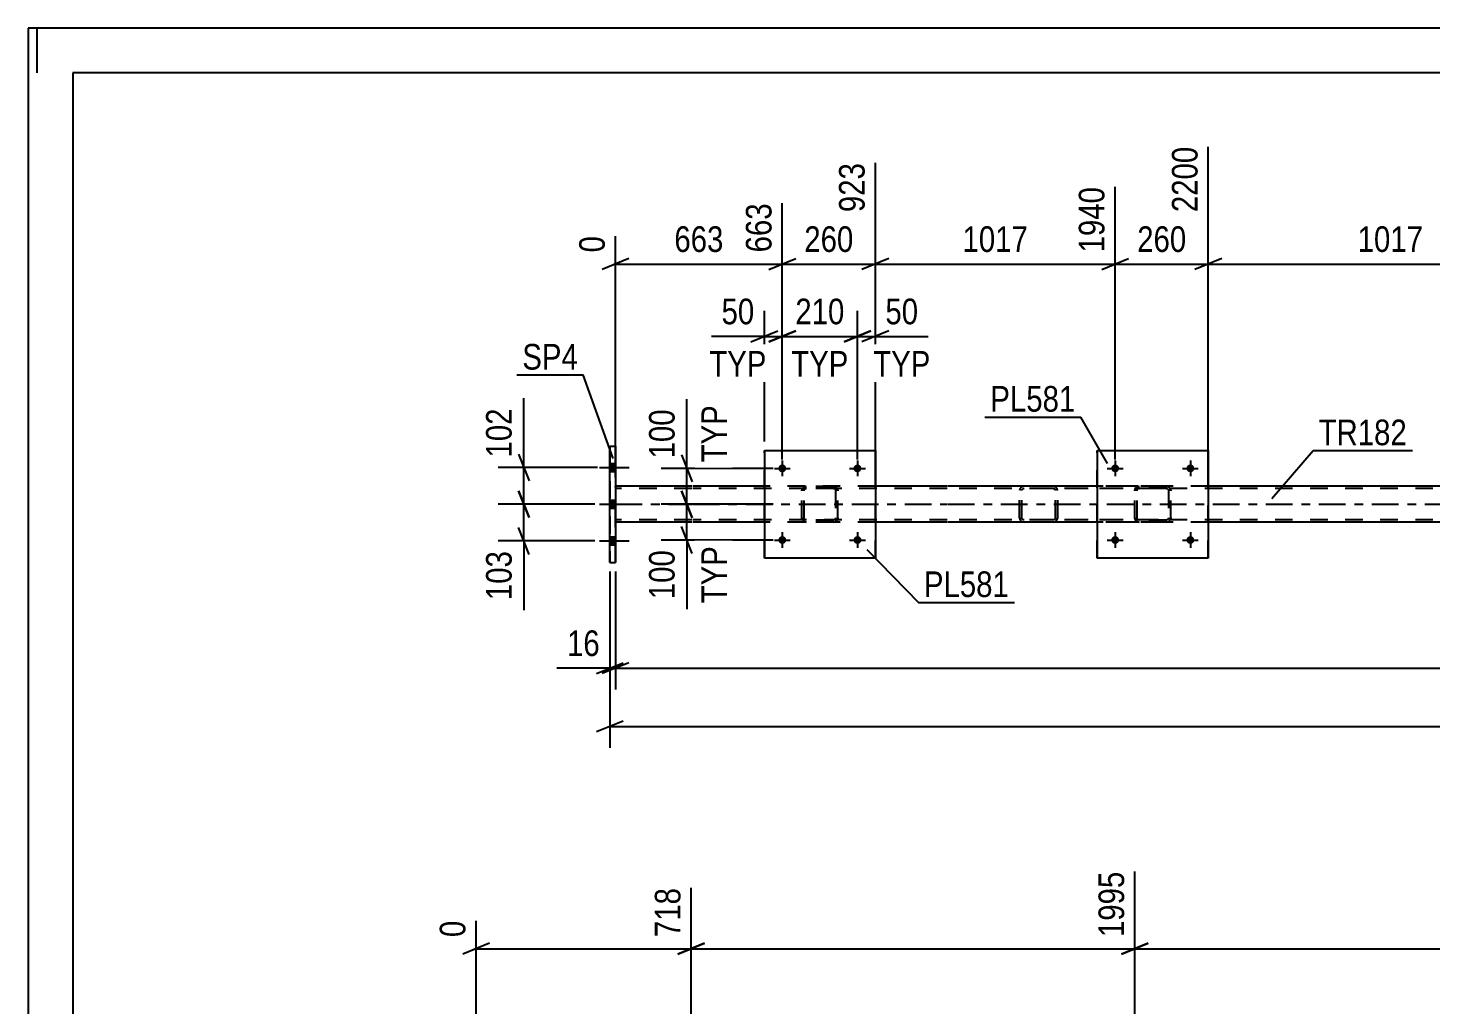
# Model space of a CAD drawing. Header units: millimetres. Extents: x 0 to 3251, y 0 to 594.
# Drawn here: x 0 to 156.7, y 484.9 to 594 of the extents above; entities that cross this region are included whole.
import ezdxf

# ---------------------------------------------------------------- set-up
doc = ezdxf.new("R2010")
doc.units = ezdxf.units.MM
doc.linetypes.add('DXK_LINE_DOT2', pattern=[3.9198, 1.9599, -1.9599])
doc.linetypes.add('DXK_LINE_DOT3', pattern=[5.9187, 2.979, -0.9799, 0.9799, -0.9799])
doc.styles.add('Arial Narrow', font='ARIALN.TTF', dxfattribs={"height": 0.2})

# ---------------------------------------------------------------- blocks, each defined once
blk = doc.blocks.new('Unknown-247352729-1137')
at = {"color": 5, "linetype": 'Continuous'}
for p, q in [((841, 594), (0, 594)), ((0, 594), (0, 0)), ((1, 589), (1, 594)), ((836, 589), (5, 589)), ((5, 589), (5, 5))]:
    blk.add_line(p, q, dxfattribs=at)
blk = doc.blocks.new('Part-247352729-2308 - 2302')
at = {"color": 7, "linetype": 'DXK_LINE_DOT2'}
for p, q in [((110.77, 542.5), (110.73, 542.33)), ((110.73, 539.29), (110.73, 542.33)), ((110.77, 542.51), (110.77, 542.5)), ((110.98, 542.33), (111, 542.42)), ((110.98, 539.29), (110.98, 542.33)), ((111, 542.42), (111.06, 542.5)), ((111.24, 542.81), (111.04, 542.77)), ((111.06, 542.5), (111.14, 542.55)), ((111.14, 542.55), (111.24, 542.57)), ((126.23, 542.81), (111.24, 542.81)), ((126.23, 542.57), (111.24, 542.57)), ((114.67, 542.77), (114.48, 542.81)), ((114.48, 542.57), (114.57, 542.55)), ((114.57, 542.55), (114.66, 542.5)), ((114.66, 542.5), (114.71, 542.42)), ((114.71, 542.42), (114.73, 542.33)), ((114.73, 539.29), (114.73, 542.33)), ((114.95, 542.5), (114.95, 542.51)), ((114.99, 542.33), (114.95, 542.5)), ((114.99, 539.29), (114.99, 542.33)), ((110.73, 539.29), (110.77, 539.1)), ((111, 539.19), (110.98, 539.29)), ((111.06, 539.12), (111, 539.19)), ((111.14, 539.06), (111.06, 539.12)), ((111.24, 539.05), (111.14, 539.06)), ((126.23, 539.05), (111.24, 539.05)), ((114.57, 539.06), (114.48, 539.05)), ((114.66, 539.12), (114.57, 539.06)), ((114.71, 539.19), (114.66, 539.12)), ((114.73, 539.29), (114.71, 539.19)), ((114.95, 539.1), (114.99, 539.29)), ((111.04, 538.84), (111.24, 538.81)), ((126.23, 538.81), (111.24, 538.81)), ((114.48, 538.81), (114.67, 538.84))]:
    blk.add_line(p, q, dxfattribs=at)
for centre, start, end in [((111.22, 542.31), 110.7583, 155.68), ((114.49, 542.31), 24.32, 69.2417), ((111.22, 539.31), 204.32, 249.2417), ((114.49, 539.31), 290.7583, 335.68)]:
    blk.add_arc(centre, 0.496, start, end, dxfattribs=at)
blk = doc.blocks.new('Part-247352729-2437 - 2302')
at = {"color": 2, "linetype": 'Continuous'}
for p, q in [((74.13, 542.81), (65.61, 542.81)), ((82.23, 542.81), (74.23, 542.81)), ((102.63, 542.81), (94.63, 542.81)), ((119.41, 542.81), (102.73, 542.81)), ((170.49, 542.81), (131.81, 542.81)), ((74.13, 538.81), (65.61, 538.81)), ((82.23, 538.81), (74.23, 538.81)), ((102.63, 538.81), (94.63, 538.81)), ((119.41, 538.81), (102.73, 538.81)), ((170.49, 538.81), (131.81, 538.81))]:
    blk.add_line(p, q, dxfattribs=at)
at = {"color": 7, "linetype": 'DXK_LINE_DOT2'}
for p, q in [((65.61, 538.81), (65.61, 542.81)), ((74.13, 542.57), (65.61, 542.57)), ((102.63, 542.57), (74.23, 542.57)), ((94.63, 542.81), (82.23, 542.81)), ((764.47, 542.57), (102.73, 542.57)), ((131.81, 542.81), (119.41, 542.81)), ((74.13, 539.05), (65.61, 539.05)), ((102.63, 539.05), (74.23, 539.05)), ((764.47, 539.05), (102.73, 539.05)), ((94.63, 538.81), (82.23, 538.81)), ((131.81, 538.81), (119.41, 538.81))]:
    blk.add_line(p, q, dxfattribs=at)
at = {"color": 7, "linetype": 'DXK_LINE_DOT3'}
for p, q in [((65.61, 540.81), (74.13, 540.81)), ((74.23, 540.81), (102.63, 540.81)), ((102.73, 540.81), (764.47, 540.81))]:
    blk.add_line(p, q, dxfattribs=at)
blk = doc.blocks.new('Part-247352729-2315 - 2302')
at = {"color": 2, "linetype": 'Continuous'}
for p, q in [((64.97, 547.31), (65.61, 547.31)), ((64.97, 534.31), (64.97, 547.31)), ((65.61, 547.31), (65.61, 534.31)), ((64.97, 534.31), (65.61, 534.31))]:
    blk.add_line(p, q, dxfattribs=at)
at = {"color": 7, "linetype": 'DXK_LINE_DOT2'}
for p, q in [((64.97, 547.31), (64.97, 534.31)), ((65.61, 534.31), (65.61, 539.29))]:
    blk.add_line(p, q, dxfattribs=at)
blk = doc.blocks.new('Bolt-247352729-2403 - 2302')
at = {"linetype": 'Continuous'}
for points in [[(65.61, 544.47), (65.61, 545.35), (64.97, 545.35), (64.97, 544.47)], [(65.61, 544.47), (65.61, 545.35), (64.97, 545.35), (64.97, 544.47)], [(65.61, 544.47), (65.61, 545.35), (64.97, 545.35), (64.97, 544.47)], [(65.61, 540.37), (65.61, 541.25), (64.97, 541.25), (64.97, 540.37)], [(65.61, 540.37), (65.61, 541.25), (64.97, 541.25), (64.97, 540.37)], [(65.61, 536.27), (65.61, 537.15), (64.97, 537.15), (64.97, 536.27)], [(65.61, 536.27), (65.61, 537.15), (64.97, 537.15), (64.97, 536.27)], [(65.61, 536.27), (65.61, 537.15), (64.97, 537.15), (64.97, 536.27)]]:
    blk.add_hatch(color=1, dxfattribs=at).paths.add_polyline_path(points)
at = {"color": 1, "linetype": 'Continuous'}
for p, q in [((64.97, 545.35), (65.61, 545.35)), ((64.97, 545.35), (65.61, 545.35)), ((64.97, 545.35), (65.61, 545.35)), ((63.81, 544.91), (67.13, 544.91)), ((63.81, 544.91), (67.13, 544.91)), ((63.81, 544.91), (67.13, 544.91)), ((64.97, 544.47), (65.61, 544.47)), ((64.97, 544.47), (65.61, 544.47)), ((64.97, 544.47), (65.61, 544.47)), ((63.81, 540.81), (67.13, 540.81)), ((63.81, 540.81), (67.13, 540.81)), ((64.97, 541.25), (65.61, 541.25)), ((64.97, 541.25), (65.61, 541.25)), ((64.97, 540.37), (65.61, 540.37)), ((64.97, 540.37), (65.61, 540.37)), ((63.81, 536.71), (67.13, 536.71)), ((63.81, 536.71), (67.13, 536.71)), ((63.81, 536.71), (67.13, 536.71)), ((64.97, 537.15), (65.61, 537.15)), ((64.97, 537.15), (65.61, 537.15)), ((64.97, 537.15), (65.61, 537.15)), ((64.97, 536.27), (65.61, 536.27)), ((64.97, 536.27), (65.61, 536.27)), ((64.97, 536.27), (65.61, 536.27))]:
    blk.add_line(p, q, dxfattribs=at)
blk = doc.blocks.new('Bolt-247352729-18295 - 2302')
at = {"linetype": 'Continuous'}
for points in [[(84.67, 536.81, -1), (83.79, 536.81, -1)], [(93.07, 536.81, -1), (92.19, 536.81, -1)]]:
    blk.add_hatch(color=1, dxfattribs=at).paths.add_polyline_path(points)
at = {"color": 1, "linetype": 'Continuous'}
for p, q in [((84.23, 537.69), (84.23, 535.93)), ((92.63, 537.69), (92.63, 535.93)), ((83.35, 536.81), (85.11, 536.81)), ((91.75, 536.81), (93.51, 536.81))]:
    blk.add_line(p, q, dxfattribs=at)
blk = doc.blocks.new('Part-247352729-18264 - 2302')
at = {"color": 7, "linetype": 'DXK_LINE_DOT2'}
for p, q in [((123.61, 542.32), (123.65, 542.51)), ((123.65, 542.51), (123.61, 542.32)), ((123.61, 539.28), (123.61, 542.32)), ((123.85, 542.32), (123.87, 542.42)), ((123.85, 539.28), (123.85, 542.32)), ((123.87, 542.42), (123.92, 542.49)), ((123.91, 542.77), (124.09, 542.8)), ((124.09, 542.8), (123.91, 542.77)), ((123.92, 542.49), (124, 542.55)), ((124, 542.55), (124.09, 542.56)), ((127.13, 542.8), (124.09, 542.8)), ((127.13, 542.56), (124.09, 542.56)), ((127.13, 542.8), (127.31, 542.77)), ((127.31, 542.77), (127.13, 542.8)), ((127.13, 542.56), (127.22, 542.55)), ((127.22, 542.55), (127.3, 542.49)), ((127.3, 542.49), (127.35, 542.42)), ((127.35, 542.42), (127.37, 542.32)), ((127.37, 542.32), (127.37, 539.28)), ((127.57, 542.51), (127.61, 542.32)), ((127.61, 542.32), (127.57, 542.51)), ((127.61, 539.28), (127.61, 542.32)), ((123.65, 539.1), (123.61, 539.28)), ((123.61, 539.28), (123.65, 539.1)), ((123.87, 539.19), (123.85, 539.28)), ((123.92, 539.12), (123.87, 539.19)), ((124, 539.06), (123.92, 539.12)), ((124.09, 539.04), (124, 539.06)), ((127.13, 539.04), (124.09, 539.04)), ((127.22, 539.06), (127.13, 539.04)), ((127.3, 539.12), (127.22, 539.06)), ((127.35, 539.19), (127.3, 539.12)), ((127.37, 539.28), (127.35, 539.19)), ((127.61, 539.28), (127.57, 539.1)), ((127.57, 539.1), (127.61, 539.28)), ((124.09, 538.8), (123.91, 538.84)), ((123.91, 538.84), (124.09, 538.8)), ((127.13, 538.8), (124.09, 538.8)), ((127.31, 538.84), (127.13, 538.8)), ((127.13, 538.8), (127.31, 538.84))]:
    blk.add_line(p, q, dxfattribs=at)
at = {"color": 7, "linetype": 'DXK_LINE_DOT3'}
blk.add_line((125.61, 540.8), (125.61, 540.8), dxfattribs=at)
at = {"color": 7, "linetype": 'DXK_LINE_DOT2'}
for centre, start, end in [((124.09, 542.32), 112.5, 157.5), ((124.09, 542.32), 112.5, 157.5), ((127.13, 542.32), 22.5, 67.5), ((127.13, 542.32), 22.5, 67.5), ((124.09, 539.28), 202.5, 247.5), ((124.09, 539.28), 202.5, 247.5), ((127.13, 539.28), 292.5, 337.5), ((127.13, 539.28), 292.5, 337.5)]:
    blk.add_arc(centre, 0.48, start, end, dxfattribs=at)
blk = doc.blocks.new('Part-247352729-18265 - 2302')
at = {"color": 2, "linetype": 'Continuous'}
for p, q in [((119.41, 546.8), (119.41, 534.8)), ((119.41, 546.8), (131.81, 546.8)), ((131.81, 546.8), (131.81, 534.8)), ((131.81, 534.8), (119.41, 534.8))]:
    blk.add_line(p, q, dxfattribs=at)
at = {"color": 7, "linetype": 'DXK_LINE_DOT2'}
for p, q in [((119.41, 534.8), (119.41, 546.8)), ((131.81, 534.8), (131.81, 546.8))]:
    blk.add_line(p, q, dxfattribs=at)
blk = doc.blocks.new('Part-247352729-18266 - 2302')
at = {"color": 7, "linetype": 'DXK_LINE_DOT2'}
for p, q in [((86.43, 542.32), (86.47, 542.51)), ((86.47, 542.51), (86.43, 542.32)), ((86.43, 539.28), (86.43, 542.32)), ((86.67, 542.32), (86.69, 542.42)), ((86.67, 539.28), (86.67, 542.32)), ((86.69, 542.42), (86.74, 542.49)), ((86.73, 542.77), (86.91, 542.8)), ((86.91, 542.8), (86.73, 542.77)), ((86.74, 542.49), (86.82, 542.55)), ((86.82, 542.55), (86.91, 542.56)), ((89.95, 542.8), (86.91, 542.8)), ((89.95, 542.56), (86.91, 542.56)), ((89.95, 542.8), (90.13, 542.77)), ((90.13, 542.77), (89.95, 542.8)), ((89.95, 542.56), (90.04, 542.55)), ((90.04, 542.55), (90.12, 542.49)), ((90.12, 542.49), (90.17, 542.42)), ((90.17, 542.42), (90.19, 542.32)), ((90.19, 542.32), (90.19, 539.28)), ((90.39, 542.51), (90.43, 542.32)), ((90.43, 542.32), (90.39, 542.51)), ((90.43, 539.28), (90.43, 542.32)), ((86.47, 539.1), (86.43, 539.28)), ((86.43, 539.28), (86.47, 539.1)), ((86.69, 539.19), (86.67, 539.28)), ((86.74, 539.12), (86.69, 539.19)), ((86.82, 539.06), (86.74, 539.12)), ((86.91, 539.04), (86.82, 539.06)), ((89.95, 539.04), (86.91, 539.04)), ((90.04, 539.06), (89.95, 539.04)), ((90.12, 539.12), (90.04, 539.06)), ((90.17, 539.19), (90.12, 539.12)), ((90.19, 539.28), (90.17, 539.19)), ((90.43, 539.28), (90.39, 539.1)), ((90.39, 539.1), (90.43, 539.28)), ((86.91, 538.8), (86.73, 538.84)), ((86.73, 538.84), (86.91, 538.8)), ((89.95, 538.8), (86.91, 538.8)), ((90.13, 538.84), (89.95, 538.8)), ((89.95, 538.8), (90.13, 538.84))]:
    blk.add_line(p, q, dxfattribs=at)
at = {"color": 7, "linetype": 'DXK_LINE_DOT3'}
blk.add_line((88.43, 540.8), (88.43, 540.8), dxfattribs=at)
at = {"color": 7, "linetype": 'DXK_LINE_DOT2'}
for centre, start, end in [((86.91, 542.32), 112.5, 157.5), ((86.91, 542.32), 112.5, 157.5), ((89.95, 542.32), 22.5, 67.5), ((89.95, 542.32), 22.5, 67.5), ((86.91, 539.28), 202.5, 247.5), ((86.91, 539.28), 202.5, 247.5), ((89.95, 539.28), 292.5, 337.5), ((89.95, 539.28), 292.5, 337.5)]:
    blk.add_arc(centre, 0.48, start, end, dxfattribs=at)
blk = doc.blocks.new('Part-247352729-18267 - 2302')
at = {"color": 2, "linetype": 'Continuous'}
for p, q in [((82.23, 546.8), (82.23, 534.8)), ((82.23, 546.8), (94.63, 546.8)), ((94.63, 546.8), (94.63, 534.8)), ((94.63, 534.8), (82.23, 534.8))]:
    blk.add_line(p, q, dxfattribs=at)
at = {"color": 7, "linetype": 'DXK_LINE_DOT2'}
for p, q in [((82.23, 534.8), (82.23, 546.8)), ((94.63, 534.8), (94.63, 546.8))]:
    blk.add_line(p, q, dxfattribs=at)
blk = doc.blocks.new('Bolt-247352729-18293 - 2302')
at = {"linetype": 'Continuous'}
for points in [[(121.85, 536.81, -1), (120.97, 536.81, -1)], [(130.25, 536.81, -1), (129.37, 536.81, -1)]]:
    blk.add_hatch(color=1, dxfattribs=at).paths.add_polyline_path(points)
at = {"color": 1, "linetype": 'Continuous'}
for p, q in [((121.41, 537.69), (121.41, 535.93)), ((129.81, 537.69), (129.81, 535.93)), ((120.53, 536.81), (122.29, 536.81)), ((128.93, 536.81), (130.69, 536.81))]:
    blk.add_line(p, q, dxfattribs=at)
blk = doc.blocks.new('Bolt-247352729-18294 - 2302')
at = {"linetype": 'Continuous'}
for points in [[(121.85, 544.81, -1), (120.97, 544.81, -1)], [(130.25, 544.81, -1), (129.37, 544.81, -1)]]:
    blk.add_hatch(color=1, dxfattribs=at).paths.add_polyline_path(points)
at = {"color": 1, "linetype": 'Continuous'}
for p, q in [((121.41, 545.69), (121.41, 543.93)), ((129.81, 545.69), (129.81, 543.93)), ((120.53, 544.81), (122.29, 544.81)), ((128.93, 544.81), (130.69, 544.81))]:
    blk.add_line(p, q, dxfattribs=at)
blk = doc.blocks.new('Bolt-247352729-18296 - 2302')
at = {"linetype": 'Continuous'}
for points in [[(84.67, 544.81, -1), (83.79, 544.81, -1)], [(93.07, 544.81, -1), (92.19, 544.81, -1)]]:
    blk.add_hatch(color=1, dxfattribs=at).paths.add_polyline_path(points)
at = {"color": 1, "linetype": 'Continuous'}
for p, q in [((84.23, 545.69), (84.23, 543.93)), ((92.63, 545.69), (92.63, 543.93)), ((83.35, 544.81), (85.11, 544.81)), ((91.75, 544.81), (93.51, 544.81))]:
    blk.add_line(p, q, dxfattribs=at)
blk = doc.blocks.new('StraightDimension-247352729-2516 - 2302')
at = {"color": 7, "linetype": 'Continuous'}
for p, q in [((65.61, 533.31), (65.61, 520.1)), ((67.11, 523.1), (64.11, 521.9)), ((65.61, 522.5), (764.47, 522.5))]:
    blk.add_line(p, q, dxfattribs=at)
blk = doc.blocks.new('StraightDimension-247352729-32054 - 2302')
at = {"color": 7, "linetype": 'Continuous'}
for p, q in [((82.23, 547.8), (82.23, 562.41)), ((84.23, 545.81), (84.23, 562.41)), ((80.73, 558.96), (83.73, 560.16)), ((82.23, 559.56), (84.23, 559.56)), ((85.73, 560.16), (82.73, 558.96))]:
    blk.add_line(p, q, dxfattribs=at)
at = {"color": 0}
blk.add_wipeout([(81.7, 560.31), (81.7, 564.51), (76.85, 564.51), (76.85, 560.31)], dxfattribs=at)
at = {"color": 0, "linetype": 'Continuous'}
blk.add_wipeout([(83.07, 554.46), (83.07, 558.66), (75.48, 558.66), (75.48, 554.46)], dxfattribs=at)
at = {"color": 7, "linetype": 'Continuous'}
blk.add_line((82.23, 559.56), (76.32, 559.56), dxfattribs=at)
blk.add_line((82.23, 559.56), (76.32, 559.56), dxfattribs=at)
at = {"color": 3, "style": 'Arial Narrow'}
blk.add_text('50', height=2.863, dxfattribs=at).set_placement((77.45, 560.91))
at = {"color": 3, "linetype": 'Continuous', "style": 'Arial Narrow'}
blk.add_text('TYP', height=2.863, dxfattribs=at).set_placement((76.08, 555.06))
blk = doc.blocks.new('StraightDimension-247352729-2536 - 2302')
at = {"color": 7, "linetype": 'Continuous'}
for p, q in [((64.97, 533.31), (64.97, 520.1)), ((65.61, 533.31), (65.61, 520.1)), ((63.47, 521.9), (66.47, 523.1)), ((67.11, 523.1), (64.11, 521.9)), ((64.97, 522.5), (65.61, 522.5))]:
    blk.add_line(p, q, dxfattribs=at)
at = {"color": 0}
blk.add_wipeout([(64.44, 523.25), (64.44, 527.45), (59.59, 527.45), (59.59, 523.25)], dxfattribs=at)
at = {"color": 7, "linetype": 'Continuous'}
blk.add_line((64.97, 522.5), (59.06, 522.5), dxfattribs=at)
blk.add_line((64.97, 522.5), (59.06, 522.5), dxfattribs=at)
at = {"color": 3, "style": 'Arial Narrow'}
blk.add_text('16', height=2.863, dxfattribs=at).set_placement((60.19, 523.85))
blk = doc.blocks.new('StraightDimension-247352729-21478 - 2302')
at = {"color": 7, "linetype": 'Continuous'}
for p, q in [((54.76, 546.41), (55.96, 543.41)), ((63.58, 544.91), (52.51, 544.91)), ((55.36, 540.81), (55.36, 544.91)), ((55.96, 539.31), (54.76, 542.31)), ((63.3, 540.81), (52.51, 540.81))]:
    blk.add_line(p, q, dxfattribs=at)
at = {"color": 0}
blk.add_wipeout([(54.61, 552.12), (50.41, 552.12), (50.41, 545.43), (54.61, 545.43)], dxfattribs=at)
at = {"color": 7, "linetype": 'Continuous'}
blk.add_line((55.36, 544.91), (55.36, 552.64), dxfattribs=at)
blk.add_line((55.36, 544.91), (55.36, 552.64), dxfattribs=at)
at = {"color": 3, "style": 'Arial Narrow'}
blk.add_text('102', height=2.863, rotation=90.0002, dxfattribs=at).set_placement((54.01, 546.03))
blk = doc.blocks.new('StraightDimension-247352729-21479 - 2302')
at = {"color": 7, "linetype": 'Continuous'}
for p, q in [((54.76, 542.31), (55.96, 539.31)), ((63.3, 540.81), (52.51, 540.81)), ((55.36, 536.71), (55.36, 540.81)), ((55.96, 535.21), (54.76, 538.21)), ((63.3, 536.71), (52.51, 536.71))]:
    blk.add_line(p, q, dxfattribs=at)
at = {"color": 0}
blk.add_wipeout([(54.61, 536.18), (50.41, 536.18), (50.41, 529.5), (54.61, 529.5)], dxfattribs=at)
at = {"color": 7, "linetype": 'Continuous'}
blk.add_line((55.36, 536.71), (55.36, 528.97), dxfattribs=at)
blk.add_line((55.36, 536.71), (55.36, 528.97), dxfattribs=at)
at = {"color": 3, "style": 'Arial Narrow'}
blk.add_text('103', height=2.863, rotation=90.0002, dxfattribs=at).set_placement((54.01, 530.1))
blk = doc.blocks.new('StraightDimension-247352729-31403 - 2302')
at = {"color": 7, "linetype": 'Continuous'}
for p, q in [((131.81, 543.81), (131.81, 580.75)), ((172.49, 545.81), (172.49, 576.25)), ((133.31, 568.24), (130.31, 567.04)), ((131.81, 567.64), (172.49, 567.64)), ((170.99, 567.04), (173.99, 568.24))]:
    blk.add_line(p, q, dxfattribs=at)
at = {"color": 0, "linetype": 'Continuous'}
blk.add_wipeout([(171.89, 576.85), (167.69, 576.85), (167.69, 568.34), (171.89, 568.34)], dxfattribs=at)
at = {"color": 0}
blk.add_wipeout([(156.41, 568.39), (156.41, 572.59), (147.89, 572.59), (147.89, 568.39)], dxfattribs=at)
at = {"color": 3, "linetype": 'Continuous', "style": 'Arial Narrow'}
blk.add_text('3217', height=2.863, rotation=90.0002, dxfattribs=at).set_placement((171.29, 568.94))
at = {"color": 3, "style": 'Arial Narrow'}
blk.add_text('1017', height=2.863, dxfattribs=at).set_placement((148.49, 568.99))
blk = doc.blocks.new('StraightDimension-247352729-31404 - 2302')
at = {"color": 7, "linetype": 'Continuous'}
for p, q in [((131.81, 543.81), (131.81, 580.75)), ((121.41, 545.81), (121.41, 576.25)), ((119.91, 567.04), (122.91, 568.24)), ((121.41, 567.64), (131.81, 567.64)), ((133.31, 568.24), (130.31, 567.04))]:
    blk.add_line(p, q, dxfattribs=at)
at = {"color": 0}
blk.add_wipeout([(129.95, 568.39), (129.95, 572.59), (123.27, 572.59), (123.27, 568.39)], dxfattribs=at)
at = {"color": 3, "style": 'Arial Narrow'}
blk.add_text('260', height=2.863, dxfattribs=at).set_placement((123.87, 568.99))
at = {"color": 0, "linetype": 'Continuous'}
blk.add_wipeout([(131.21, 581.35), (127.01, 581.35), (127.01, 572.84), (131.21, 572.84)], dxfattribs=at)
at = {"color": 3, "linetype": 'Continuous', "style": 'Arial Narrow'}
blk.add_text('2200', height=2.863, rotation=90.0002, dxfattribs=at).set_placement((130.61, 573.44))
blk = doc.blocks.new('StraightDimension-247352729-31405 - 2302')
at = {"color": 7, "linetype": 'Continuous'}
for p, q in [((94.63, 543.81), (94.63, 578.93)), ((121.41, 545.81), (121.41, 576.25)), ((96.13, 568.24), (93.13, 567.04)), ((94.63, 567.64), (121.41, 567.64)), ((119.91, 567.04), (122.91, 568.24))]:
    blk.add_line(p, q, dxfattribs=at)
at = {"color": 0, "linetype": 'Continuous'}
blk.add_wipeout([(120.81, 576.85), (116.61, 576.85), (116.61, 568.34), (120.81, 568.34)], dxfattribs=at)
at = {"color": 0}
blk.add_wipeout([(112.28, 568.39), (112.28, 572.59), (103.76, 572.59), (103.76, 568.39)], dxfattribs=at)
at = {"color": 3, "linetype": 'Continuous', "style": 'Arial Narrow'}
blk.add_text('1940', height=2.863, rotation=90.0002, dxfattribs=at).set_placement((120.21, 568.94))
at = {"color": 3, "style": 'Arial Narrow'}
blk.add_text('1017', height=2.863, dxfattribs=at).set_placement((104.36, 568.99))
blk = doc.blocks.new('StraightDimension-247352729-31406 - 2302')
at = {"color": 7, "linetype": 'Continuous'}
for p, q in [((94.63, 543.81), (94.63, 578.93)), ((84.23, 545.81), (84.23, 574.43)), ((82.73, 567.04), (85.73, 568.24)), ((84.23, 567.64), (94.63, 567.64)), ((96.13, 568.24), (93.13, 567.04))]:
    blk.add_line(p, q, dxfattribs=at)
at = {"color": 0}
blk.add_wipeout([(92.77, 568.39), (92.77, 572.59), (86.09, 572.59), (86.09, 568.39)], dxfattribs=at)
at = {"color": 3, "style": 'Arial Narrow'}
blk.add_text('260', height=2.863, dxfattribs=at).set_placement((86.69, 568.99))
at = {"color": 0, "linetype": 'Continuous'}
blk.add_wipeout([(94.03, 579.53), (89.83, 579.53), (89.83, 572.84), (94.03, 572.84)], dxfattribs=at)
at = {"color": 3, "linetype": 'Continuous', "style": 'Arial Narrow'}
blk.add_text('923', height=2.863, rotation=90.0002, dxfattribs=at).set_placement((93.43, 573.44))
blk = doc.blocks.new('StraightDimension-247352729-31407 - 2302')
at = {"color": 7, "linetype": 'Continuous'}
for p, q in [((84.23, 545.81), (84.23, 574.43)), ((65.61, 543.81), (65.61, 570.77)), ((67.11, 568.24), (64.11, 567.04)), ((65.61, 567.64), (84.23, 567.64)), ((82.73, 567.04), (85.73, 568.24))]:
    blk.add_line(p, q, dxfattribs=at)
at = {"color": 0, "linetype": 'Continuous'}
for points in [[(83.63, 575.03), (79.43, 575.03), (79.43, 568.34), (83.63, 568.34)], [(65.01, 571.37), (60.81, 571.37), (60.81, 568.34), (65.01, 568.34)]]:
    blk.add_wipeout(points, dxfattribs=at)
at = {"color": 0}
blk.add_wipeout([(78.26, 568.39), (78.26, 572.59), (71.58, 572.59), (71.58, 568.39)], dxfattribs=at)
at = {"color": 3, "linetype": 'Continuous', "style": 'Arial Narrow'}
for s, height, p in [('663', 2.863, (83.03, 568.94)), ('0', 2.86, (64.41, 568.94))]:
    blk.add_text(s, height=height, rotation=90.0002, dxfattribs=at).set_placement(p)
at = {"color": 3, "style": 'Arial Narrow'}
blk.add_text('663', height=2.863, dxfattribs=at).set_placement((72.18, 568.99))
blk = doc.blocks.new('StraightDimension-247352729-32052 - 2302')
at = {"color": 7, "linetype": 'Continuous'}
for p, q in [((92.63, 545.81), (92.63, 562.41)), ((94.63, 547.8), (94.63, 562.41)), ((91.13, 558.96), (94.13, 560.16)), ((92.63, 559.56), (94.63, 559.56)), ((96.13, 560.16), (93.13, 558.96))]:
    blk.add_line(p, q, dxfattribs=at)
at = {"color": 0}
blk.add_wipeout([(100.01, 560.31), (100.01, 564.51), (95.15, 564.51), (95.15, 560.31)], dxfattribs=at)
at = {"color": 0, "linetype": 'Continuous'}
blk.add_wipeout([(101.38, 554.46), (101.38, 558.66), (93.79, 558.66), (93.79, 554.46)], dxfattribs=at)
at = {"color": 7, "linetype": 'Continuous'}
blk.add_line((94.63, 559.56), (100.54, 559.56), dxfattribs=at)
blk.add_line((94.63, 559.56), (100.54, 559.56), dxfattribs=at)
at = {"color": 3, "style": 'Arial Narrow'}
blk.add_text('50', height=2.863, dxfattribs=at).set_placement((95.75, 560.91))
at = {"color": 3, "linetype": 'Continuous', "style": 'Arial Narrow'}
blk.add_text('TYP', height=2.863, dxfattribs=at).set_placement((94.39, 555.06))
blk = doc.blocks.new('StraightDimension-247352729-32053 - 2302')
at = {"color": 7, "linetype": 'Continuous'}
for p, q in [((84.23, 545.81), (84.23, 562.41)), ((92.63, 545.81), (92.63, 562.41)), ((82.73, 558.96), (85.73, 560.16)), ((84.23, 559.56), (92.63, 559.56)), ((94.13, 560.16), (91.13, 558.96))]:
    blk.add_line(p, q, dxfattribs=at)
at = {"color": 0}
blk.add_wipeout([(91.77, 560.31), (91.77, 564.51), (85.09, 564.51), (85.09, 560.31)], dxfattribs=at)
at = {"color": 0, "linetype": 'Continuous'}
blk.add_wipeout([(92.22, 554.46), (92.22, 558.66), (84.63, 558.66), (84.63, 554.46)], dxfattribs=at)
at = {"color": 3, "style": 'Arial Narrow'}
blk.add_text('210', height=2.863, dxfattribs=at).set_placement((85.69, 560.91))
at = {"color": 3, "linetype": 'Continuous', "style": 'Arial Narrow'}
blk.add_text('TYP', height=2.863, dxfattribs=at).set_placement((85.23, 555.06))
blk = doc.blocks.new('StraightDimension-247352729-32095 - 2302')
at = {"color": 7, "linetype": 'Continuous'}
for p, q in [((72.96, 546.31), (74.16, 543.31)), ((83.23, 544.81), (70.71, 544.81)), ((73.56, 540.8), (73.56, 544.81)), ((74.16, 539.3), (72.96, 542.3)), ((83.23, 540.8), (70.71, 540.8))]:
    blk.add_line(p, q, dxfattribs=at)
at = {"color": 0}
blk.add_wipeout([(72.81, 552.01), (68.61, 552.01), (68.61, 545.33), (72.81, 545.33)], dxfattribs=at)
at = {"color": 0, "linetype": 'Continuous'}
blk.add_wipeout([(78.66, 552.47), (74.46, 552.47), (74.46, 544.88), (78.66, 544.88)], dxfattribs=at)
at = {"color": 7, "linetype": 'Continuous'}
blk.add_line((73.56, 544.81), (73.56, 552.54), dxfattribs=at)
blk.add_line((73.56, 544.81), (73.56, 552.54), dxfattribs=at)
at = {"color": 3, "linetype": 'Continuous', "style": 'Arial Narrow'}
blk.add_text('TYP', height=2.863, rotation=90.0002, dxfattribs=at).set_placement((78.06, 545.48))
at = {"color": 3, "style": 'Arial Narrow'}
blk.add_text('100', height=2.863, rotation=90.0002, dxfattribs=at).set_placement((72.21, 545.93))
blk = doc.blocks.new('StraightDimension-247352729-32096 - 2302')
at = {"color": 7, "linetype": 'Continuous'}
for p, q in [((72.96, 542.3), (74.16, 539.3)), ((83.23, 540.8), (70.71, 540.8)), ((73.56, 536.81), (73.56, 540.8)), ((74.16, 535.31), (72.96, 538.31)), ((83.23, 536.81), (70.71, 536.81))]:
    blk.add_line(p, q, dxfattribs=at)
at = {"color": 0}
blk.add_wipeout([(72.81, 536.28), (68.61, 536.28), (68.61, 529.6), (72.81, 529.6)], dxfattribs=at)
at = {"color": 0, "linetype": 'Continuous'}
blk.add_wipeout([(78.66, 536.73), (74.46, 536.73), (74.46, 529.14), (78.66, 529.14)], dxfattribs=at)
at = {"color": 7, "linetype": 'Continuous'}
blk.add_line((73.56, 536.81), (73.56, 529.07), dxfattribs=at)
blk.add_line((73.56, 536.81), (73.56, 529.07), dxfattribs=at)
at = {"color": 3, "linetype": 'Continuous', "style": 'Arial Narrow'}
blk.add_text('TYP', height=2.863, rotation=90.0002, dxfattribs=at).set_placement((78.06, 529.74))
at = {"color": 3, "style": 'Arial Narrow'}
blk.add_text('100', height=2.863, rotation=90.0002, dxfattribs=at).set_placement((72.21, 530.2))
blk = doc.blocks.new('StraightDimension-247352729-32226 - 2302')
at = {"color": 7, "linetype": 'Continuous'}
for p, q in [((64.97, 533.31), (64.97, 513.59)), ((66.47, 516.59), (63.47, 515.39)), ((64.97, 515.99), (765.11, 515.99))]:
    blk.add_line(p, q, dxfattribs=at)
blk = doc.blocks.new('StraightDimension-247352729-33995 - 2635')
at = {"color": 7, "linetype": 'Continuous'}
for p, q in [((123.61, 452.21), (123.61, 499.77)), ((174.69, 452.69), (174.69, 499.77)), ((125.11, 491.76), (122.11, 490.56)), ((123.61, 491.16), (174.69, 491.16)), ((173.19, 490.56), (176.19, 491.76))]:
    blk.add_line(p, q, dxfattribs=at)
at = {"color": 0, "linetype": 'Continuous'}
blk.add_wipeout([(174.09, 500.37), (169.89, 500.37), (169.89, 491.86), (174.09, 491.86)], dxfattribs=at)
at = {"color": 3, "linetype": 'Continuous', "style": 'Arial Narrow'}
blk.add_text('3272', height=2.863, rotation=90.0002, dxfattribs=at).set_placement((173.49, 492.46))
blk = doc.blocks.new('StraightDimension-247352729-33996 - 2635')
at = {"color": 7, "linetype": 'Continuous'}
for p, q in [((123.61, 452.21), (123.61, 499.77)), ((74.06, 453.99), (74.06, 497.94)), ((75.56, 491.76), (72.56, 490.56)), ((74.06, 491.16), (123.61, 491.16)), ((122.11, 490.56), (125.11, 491.76))]:
    blk.add_line(p, q, dxfattribs=at)
at = {"color": 0, "linetype": 'Continuous'}
blk.add_wipeout([(123.01, 500.37), (118.81, 500.37), (118.81, 491.86), (123.01, 491.86)], dxfattribs=at)
at = {"color": 3, "linetype": 'Continuous', "style": 'Arial Narrow'}
blk.add_text('1995', height=2.863, rotation=90.0002, dxfattribs=at).set_placement((122.41, 492.46))
blk = doc.blocks.new('StraightDimension-247352729-33997 - 2635')
at = {"color": 7, "linetype": 'Continuous'}
for p, q in [((74.06, 453.99), (74.06, 497.94)), ((50.04, 446.14), (50.04, 494.29)), ((51.54, 491.76), (48.54, 490.56)), ((50.04, 491.16), (74.06, 491.16)), ((72.56, 490.56), (75.56, 491.76))]:
    blk.add_line(p, q, dxfattribs=at)
at = {"color": 0, "linetype": 'Continuous'}
for points in [[(73.46, 498.54), (69.26, 498.54), (69.26, 491.86), (73.46, 491.86)], [(49.44, 494.89), (45.24, 494.89), (45.24, 491.86), (49.44, 491.86)]]:
    blk.add_wipeout(points, dxfattribs=at)
at = {"color": 3, "linetype": 'Continuous', "style": 'Arial Narrow'}
for s, height, p in [('718', 2.863, (72.86, 492.46)), ('0', 2.86, (48.84, 492.46))]:
    blk.add_text(s, height=height, rotation=90.0002, dxfattribs=at).set_placement(p)
blk = doc.blocks.new('Mark-247352729-2433 - 2302')
at = {"color": 0}
blk.add_wipeout([(154, 547.4), (154, 550.4), (144.13, 550.4), (144.13, 547.4)], dxfattribs=at)
blk.add_wipeout([(154, 547.4), (154, 550.4), (144.13, 550.4), (144.13, 547.4)], dxfattribs=at)
at = {"color": 30, "linetype": 'Continuous'}
for p, q in [((138.89, 541.46), (143.53, 546.8)), ((143.53, 546.8), (154.6, 546.8))]:
    blk.add_line(p, q, dxfattribs=at)
at = {"color": 3, "style": 'Arial Narrow'}
blk.add_text('TR182', height=2.863, dxfattribs=at).set_placement((144.13, 547.4))
blk = doc.blocks.new('Mark-247352729-2311 - 2302')
at = {"color": 0}
blk.add_wipeout([(61.41, 555.85), (61.41, 558.85), (55.2, 558.85), (55.2, 555.85)], dxfattribs=at)
blk.add_wipeout([(61.41, 555.85), (61.41, 558.85), (55.2, 558.85), (55.2, 555.85)], dxfattribs=at)
at = {"color": 30, "linetype": 'Continuous'}
for p in [(54.6, 555.25), (65.36, 545.91)]:
    blk.add_line(p, (62.01, 555.25), dxfattribs=at)
at = {"color": 3, "style": 'Arial Narrow'}
blk.add_text('SP4', height=2.863, dxfattribs=at).set_placement((55.2, 555.85))
blk = doc.blocks.new('Mark-247352729-32160 - 2302')
at = {"color": 0}
blk.add_wipeout([(109.56, 530.44), (109.56, 533.44), (100.05, 533.44), (100.05, 530.44)], dxfattribs=at)
blk.add_wipeout([(109.56, 530.44), (109.56, 533.44), (100.05, 533.44), (100.05, 530.44)], dxfattribs=at)
at = {"color": 30, "linetype": 'Continuous'}
for p, q in [((93.67, 535.76), (99.45, 529.84)), ((99.45, 529.84), (110.16, 529.84))]:
    blk.add_line(p, q, dxfattribs=at)
at = {"color": 3, "style": 'Arial Narrow'}
blk.add_text('PL581', height=2.863, dxfattribs=at).set_placement((100.05, 530.44))
blk = doc.blocks.new('Mark-247352729-32157 - 2302')
at = {"color": 0}
blk.add_wipeout([(116.97, 551.15), (116.97, 554.15), (107.47, 554.15), (107.47, 551.15)], dxfattribs=at)
blk.add_wipeout([(116.97, 551.15), (116.97, 554.15), (107.47, 554.15), (107.47, 551.15)], dxfattribs=at)
at = {"color": 30, "linetype": 'Continuous'}
for p in [(106.87, 550.55), (120.57, 545.35)]:
    blk.add_line(p, (117.57, 550.55), dxfattribs=at)
at = {"color": 3, "style": 'Arial Narrow'}
blk.add_text('PL581', height=2.863, dxfattribs=at).set_placement((107.47, 551.15))

msp = doc.modelspace()

# ---------------------------------------------------------------- block references
for name in ['Unknown-247352729-1137', 'Part-247352729-2315 - 2302', 'Part-247352729-18267 - 2302', 'Part-247352729-18265 - 2302', 'Bolt-247352729-2403 - 2302', 'Bolt-247352729-18296 - 2302', 'Bolt-247352729-18294 - 2302', 'Part-247352729-2437 - 2302', 'Part-247352729-18266 - 2302', 'Part-247352729-2308 - 2302', 'Part-247352729-18264 - 2302', 'Bolt-247352729-18295 - 2302', 'Bolt-247352729-18293 - 2302']:
    msp.add_blockref(name, (0, 0))

# ---------------------------------------------------------------- next in the draw order: block references
for name in ['StraightDimension-247352729-31403 - 2302', 'StraightDimension-247352729-32054 - 2302', 'StraightDimension-247352729-21478 - 2302', 'StraightDimension-247352729-2516 - 2302', 'StraightDimension-247352729-33995 - 2635']:
    msp.add_blockref(name, (0, 0))

# ---------------------------------------------------------------- next in the draw order: block references
for name in ['StraightDimension-247352729-31404 - 2302', 'Mark-247352729-2433 - 2302', 'StraightDimension-247352729-2536 - 2302', 'StraightDimension-247352729-33996 - 2635']:
    msp.add_blockref(name, (0, 0))

# ---------------------------------------------------------------- next in the draw order: block references
for name in ['StraightDimension-247352729-31405 - 2302', 'StraightDimension-247352729-21479 - 2302', 'StraightDimension-247352729-33997 - 2635']:
    msp.add_blockref(name, (0, 0))

# ---------------------------------------------------------------- next in the draw order: block references
for name in ['StraightDimension-247352729-31406 - 2302', 'Mark-247352729-32157 - 2302']:
    msp.add_blockref(name, (0, 0))

# ---------------------------------------------------------------- next in the draw order: block references
for name in ['StraightDimension-247352729-31407 - 2302', 'StraightDimension-247352729-32052 - 2302']:
    msp.add_blockref(name, (0, 0))

# ---------------------------------------------------------------- next in the draw order: block references
for name in ['StraightDimension-247352729-32053 - 2302', 'Mark-247352729-2311 - 2302']:
    msp.add_blockref(name, (0, 0))

# ---------------------------------------------------------------- next in the draw order: block references
msp.add_blockref('StraightDimension-247352729-32095 - 2302', (0, 0))

# ---------------------------------------------------------------- next in the draw order: block references
msp.add_blockref('StraightDimension-247352729-32096 - 2302', (0, 0))

# ---------------------------------------------------------------- next in the draw order: block references
msp.add_blockref('StraightDimension-247352729-32226 - 2302', (0, 0))

# ---------------------------------------------------------------- next in the draw order: block references
msp.add_blockref('Mark-247352729-32160 - 2302', (0, 0))

doc.saveas('drawing.dxf')
